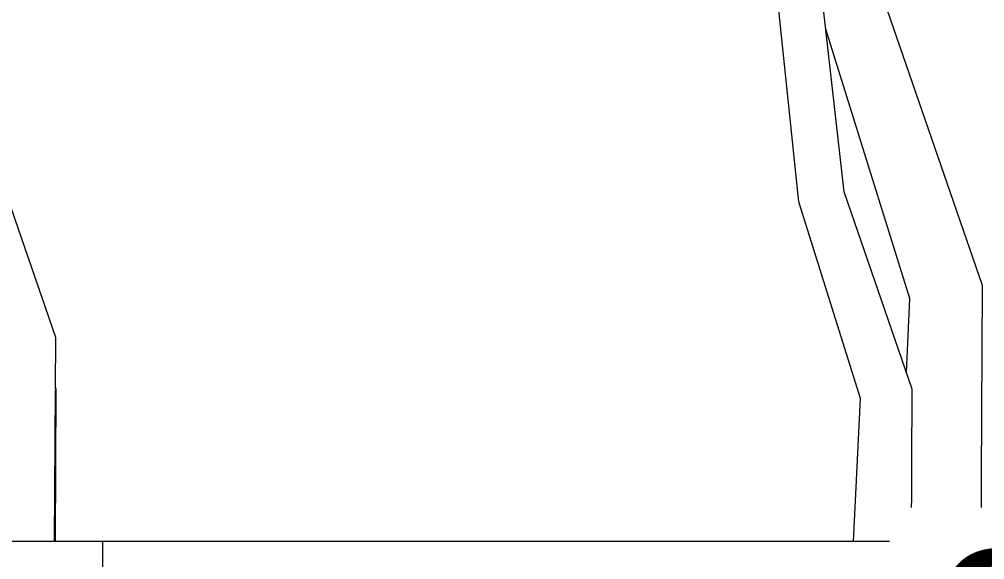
# Model space of a CAD drawing. Header units: millimetres. Extents: x 78096 to 288885, y -20632 to 149556.
# Drawn here: x 250779 to 252133, y 90724 to 91483 of the extents above; entities that cross this region are included whole.
import ezdxf

# ---------------------------------------------------------------- set-up
doc = ezdxf.new("R2010")
doc.units = ezdxf.units.MM
for name, color, linetype, lineweight in [('A-WALL', 113, 'Continuous', 9), ('G-ANNO-DIMS', 111, 'Continuous', 9), ('G-IMPT', 8, 'Continuous', 9), ('L-PLNT', 71, 'Continuous', 9)]:
    doc.layers.add(name, color=color, linetype=linetype, lineweight=lineweight)
doc.styles.add('Arial_5', font='arial.ttf', dxfattribs={"height": 240})

# ---------------------------------------------------------------- blocks, each defined once
blk = doc.blocks.new('ZZ-V - Tree Broadleaf 1 - 3dtree rotund SIMPLU-4826059-TOMH A-A')
at = {"layer": 'G-IMPT'}
for p, q in [((26433.3, 91109.1), (26299.6, 91496.6)), ((26331.6, 91090.9), (26213.7, 91468.7)), ((26431.4, 90750), (26433.3, 91109.1)), ((26326.6, 90986.8), (26331.6, 91090.9))]:
    blk.add_line(p, q, dxfattribs=at)
blk = doc.blocks.new('ZZ-V - Tree Broadleaf 1 - 3dtree rotund SIMPLU-4826034-TOMH A-A')
at = {"layer": 'G-IMPT'}
for p, q in [((26175.9, 91226.4), (26144.1, 91529.6)), ((26239.1, 91240.4), (26207.1, 91527.7)), ((26334.6, 90963.6), (26239.1, 91240.4)), ((26262, 90950.6), (26175.9, 91226.4)), ((26333.5, 90750), (26334.6, 90963.6)), ((26252.4, 90750), (26262, 90950.6))]:
    blk.add_line(p, q, dxfattribs=at)
blk = doc.blocks.new('ZZ-V - Tree Broadleaf 2 - 3dtree rotund SIMPLU-4826084-TOMH A-A')
at = {"layer": 'G-IMPT'}
for p, q in [((25134.6, 90963.6), (25133.6, 90966.6)), ((25133.5, 90750), (25134.6, 90963.6))]:
    blk.add_line(p, q, dxfattribs=at)
blk = doc.blocks.new('ZZ-V - Tree Broadleaf 2 - 3dtree rotund SIMPLU-4826109-TOMH A-A')
at = {"layer": 'G-IMPT'}
for p, q in [((25134, 91036.3), (25019.4, 91368.5)), ((25133.6, 90963.5), (25134, 91036.3)), ((25132.4, 90750), (25133.6, 90962.3))]:
    blk.add_line(p, q, dxfattribs=at)

msp = doc.modelspace()

# ---------------------------------------------------------------- linework, layer by layer
at = {"layer": 'A-WALL', "lineweight": 18}
for p, q in [((253096.154, 90750), (249843.07, 90750)), ((250896.154, 90750), (250896.154, 89950))]:
    msp.add_line(p, q, dxfattribs=at)

# ---------------------------------------------------------------- block references
at = {"layer": 'L-PLNT'}
for name in ['ZZ-V - Tree Broadleaf 1 - 3dtree rotund SIMPLU-4826059-TOMH A-A', 'ZZ-V - Tree Broadleaf 2 - 3dtree rotund SIMPLU-4826109-TOMH A-A', 'ZZ-V - Tree Broadleaf 2 - 3dtree rotund SIMPLU-4826084-TOMH A-A', 'ZZ-V - Tree Broadleaf 1 - 3dtree rotund SIMPLU-4826034-TOMH A-A']:
    msp.add_blockref(name, (225696.455, 0), dxfattribs=at)

# ---------------------------------------------------------------- next in the draw order: texts
at = {"layer": 'G-ANNO-DIMS', "insert": (252059.412, 90737.158), "char_height": 240, "width": 1004.89974, "attachment_point": 1, "line_spacing_factor": 0.941778, "style": 'Arial_5', "bg_fill": 3, "box_fill_scale": 1.25, "bg_fill_color": 256, "bg_fill_true_color": 13158600, "bg_fill_transparency": 0}
msp.add_mtext('25.20', dxfattribs=at)

doc.saveas('drawing.dxf')
